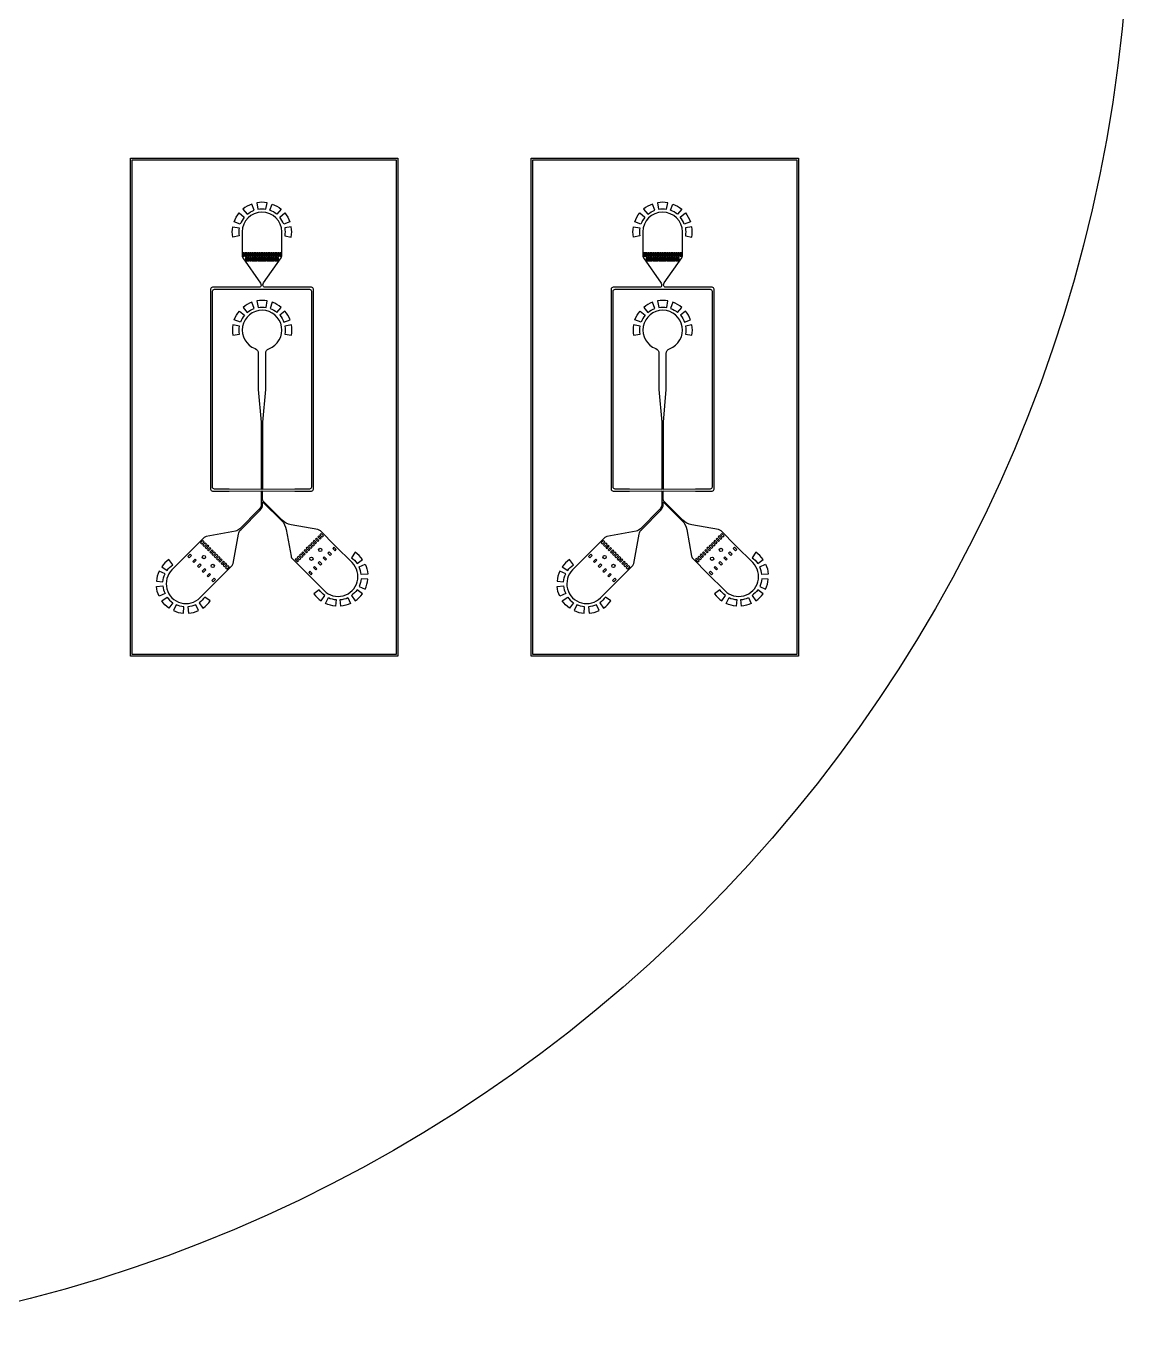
# Model space of a CAD drawing. Header units: millimetres. Extents: x -10 to 78.9, y -27.5 to 61.4.
# Drawn here: x 45.48 to 78.94, y -27.54 to 12.44 of the extents above; entities that cross this region are included whole.
import ezdxf

# ---------------------------------------------------------------- set-up
doc = ezdxf.new("R2010")
doc.units = ezdxf.units.MM
doc.header["$MEASUREMENT"] = 0

msp = doc.modelspace()

# ---------------------------------------------------------------- linework, layer by layer
for p, q in [((52.744, 4.528), (52.714, 4.528)), ((64.894, 4.528), (64.864, 4.528)), ((53.623, -1.596), (53.623, -1.596)), ((65.773, -1.596), (65.773, -1.596)), ((51.123, -1.656), (51.123, -1.656)), ((63.273, -1.656), (63.273, -1.656)), ((54.419, -3.083), (54.348, -3.012)), ((66.569, -3.083), (66.498, -3.012)), ((51.004, -3.471), (51.075, -3.4)), ((51.142, -3.608), (51.213, -3.538)), ((54.075, -3.426), (54.004, -3.356)), ((63.154, -3.471), (63.225, -3.4)), ((63.292, -3.608), (63.363, -3.538)), ((66.225, -3.426), (66.154, -3.356)), ((50.558, -3.824), (50.629, -3.754)), ((50.704, -3.97), (50.775, -3.899)), ((51.211, -3.677), (51.281, -3.607)), ((51.348, -3.815), (51.419, -3.744)), ((62.708, -3.824), (62.779, -3.754)), ((62.854, -3.97), (62.925, -3.899)), ((63.361, -3.677), (63.431, -3.607)), ((63.498, -3.815), (63.569, -3.744)), ((51.141, -4.407), (51.212, -4.336)), ((54.145, -4.156), (54.074, -4.085)), ((63.291, -4.407), (63.362, -4.336)), ((66.295, -4.156), (66.224, -4.085))]:
    msp.add_line(p, q)
for points in [[(56.739, -6.66), (48.639, -6.66), (48.639, 8.44), (56.739, 8.44)], [(68.889, -6.66), (60.789, -6.66), (60.789, 8.44), (68.889, 8.44)], [(56.689, -6.61), (48.689, -6.61), (48.689, 8.39), (56.689, 8.39)], [(68.839, -6.61), (60.839, -6.61), (60.839, 8.39), (68.839, 8.39)], [(52.039, 5.574), (52.039, 5.474), (52.089, 5.474), (52.089, 5.574)], [(52.159, 5.574), (52.109, 5.574), (52.109, 5.474), (52.159, 5.474)], [(52.174, 5.424), (52.124, 5.424), (52.124, 5.324), (52.174, 5.324)], [(52.229, 5.574), (52.179, 5.574), (52.179, 5.474), (52.229, 5.474)], [(52.187, 5.424), (52.187, 5.324), (52.237, 5.324), (52.237, 5.424)], [(52.299, 5.574), (52.249, 5.574), (52.249, 5.474), (52.299, 5.474)], [(52.25, 5.424), (52.25, 5.324), (52.3, 5.324), (52.3, 5.424)], [(52.314, 5.424), (52.314, 5.324), (52.364, 5.324), (52.364, 5.424)], [(52.319, 5.574), (52.319, 5.474), (52.369, 5.474), (52.369, 5.574)], [(52.427, 5.424), (52.377, 5.424), (52.377, 5.324), (52.427, 5.324)], [(52.439, 5.474), (52.439, 5.574), (52.389, 5.574), (52.389, 5.474)], [(52.49, 5.424), (52.44, 5.424), (52.44, 5.324), (52.49, 5.324)], [(52.509, 5.474), (52.509, 5.574), (52.459, 5.574), (52.459, 5.474)], [(52.554, 5.424), (52.504, 5.424), (52.504, 5.324), (52.554, 5.324)], [(52.579, 5.474), (52.579, 5.574), (52.529, 5.574), (52.529, 5.474)], [(52.617, 5.424), (52.567, 5.424), (52.567, 5.324), (52.617, 5.324)], [(52.649, 5.474), (52.649, 5.574), (52.599, 5.574), (52.599, 5.474)], [(52.63, 5.324), (52.68, 5.324), (52.68, 5.424), (52.63, 5.424)], [(52.669, 5.574), (52.669, 5.474), (52.719, 5.474), (52.719, 5.574)], [(52.694, 5.424), (52.694, 5.324), (52.744, 5.324), (52.744, 5.424)], [(52.789, 5.574), (52.739, 5.574), (52.739, 5.474), (52.789, 5.474)], [(52.757, 5.424), (52.757, 5.324), (52.807, 5.324), (52.807, 5.424)], [(52.809, 5.474), (52.859, 5.474), (52.859, 5.574), (52.809, 5.574)], [(52.82, 5.424), (52.82, 5.324), (52.87, 5.324), (52.87, 5.424)], [(52.929, 5.574), (52.879, 5.574), (52.879, 5.474), (52.929, 5.474)], [(52.884, 5.424), (52.884, 5.324), (52.934, 5.324), (52.934, 5.424)], [(52.947, 5.424), (52.947, 5.324), (52.997, 5.324), (52.997, 5.424)], [(52.999, 5.574), (52.949, 5.574), (52.949, 5.474), (52.999, 5.474)], [(53.06, 5.324), (53.06, 5.424), (53.01, 5.424), (53.01, 5.324)], [(53.069, 5.574), (53.019, 5.574), (53.019, 5.474), (53.069, 5.474)], [(53.074, 5.324), (53.124, 5.324), (53.124, 5.424), (53.074, 5.424)], [(53.089, 5.474), (53.139, 5.474), (53.139, 5.574), (53.089, 5.574)], [(53.159, 5.574), (53.159, 5.474), (53.209, 5.474), (53.209, 5.574)], [(64.189, 5.574), (64.189, 5.474), (64.239, 5.474), (64.239, 5.574)], [(64.309, 5.574), (64.259, 5.574), (64.259, 5.474), (64.309, 5.474)], [(64.324, 5.424), (64.274, 5.424), (64.274, 5.324), (64.324, 5.324)], [(64.379, 5.574), (64.329, 5.574), (64.329, 5.474), (64.379, 5.474)], [(64.337, 5.424), (64.337, 5.324), (64.387, 5.324), (64.387, 5.424)], [(64.449, 5.574), (64.399, 5.574), (64.399, 5.474), (64.449, 5.474)], [(64.4, 5.424), (64.4, 5.324), (64.45, 5.324), (64.45, 5.424)], [(64.464, 5.424), (64.464, 5.324), (64.514, 5.324), (64.514, 5.424)], [(64.469, 5.574), (64.469, 5.474), (64.519, 5.474), (64.519, 5.574)], [(64.577, 5.424), (64.527, 5.424), (64.527, 5.324), (64.577, 5.324)], [(64.589, 5.474), (64.589, 5.574), (64.539, 5.574), (64.539, 5.474)], [(64.64, 5.424), (64.59, 5.424), (64.59, 5.324), (64.64, 5.324)], [(64.659, 5.474), (64.659, 5.574), (64.609, 5.574), (64.609, 5.474)], [(64.704, 5.424), (64.654, 5.424), (64.654, 5.324), (64.704, 5.324)], [(64.729, 5.474), (64.729, 5.574), (64.679, 5.574), (64.679, 5.474)], [(64.767, 5.424), (64.717, 5.424), (64.717, 5.324), (64.767, 5.324)], [(64.799, 5.474), (64.799, 5.574), (64.749, 5.574), (64.749, 5.474)], [(64.78, 5.324), (64.83, 5.324), (64.83, 5.424), (64.78, 5.424)], [(64.819, 5.574), (64.819, 5.474), (64.869, 5.474), (64.869, 5.574)], [(64.844, 5.424), (64.844, 5.324), (64.894, 5.324), (64.894, 5.424)], [(64.939, 5.574), (64.889, 5.574), (64.889, 5.474), (64.939, 5.474)], [(64.907, 5.424), (64.907, 5.324), (64.957, 5.324), (64.957, 5.424)], [(64.959, 5.474), (65.009, 5.474), (65.009, 5.574), (64.959, 5.574)], [(64.97, 5.424), (64.97, 5.324), (65.02, 5.324), (65.02, 5.424)], [(65.079, 5.574), (65.029, 5.574), (65.029, 5.474), (65.079, 5.474)], [(65.034, 5.424), (65.034, 5.324), (65.084, 5.324), (65.084, 5.424)], [(65.097, 5.424), (65.097, 5.324), (65.147, 5.324), (65.147, 5.424)], [(65.149, 5.574), (65.099, 5.574), (65.099, 5.474), (65.149, 5.474)], [(65.21, 5.324), (65.21, 5.424), (65.16, 5.424), (65.16, 5.324)], [(65.219, 5.574), (65.169, 5.574), (65.169, 5.474), (65.219, 5.474)], [(65.224, 5.324), (65.274, 5.324), (65.274, 5.424), (65.224, 5.424)], [(65.239, 5.474), (65.289, 5.474), (65.289, 5.574), (65.239, 5.574)], [(65.309, 5.574), (65.309, 5.474), (65.359, 5.474), (65.359, 5.574)], [(50.834, -3.158), (50.763, -3.229), (50.798, -3.265), (50.869, -3.193)], [(54.246, -3.255), (54.281, -3.22), (54.21, -3.149), (54.175, -3.184)], [(54.315, -3.187), (54.35, -3.151), (54.279, -3.08), (54.244, -3.116)], [(54.383, -3.118), (54.419, -3.083), (54.348, -3.012), (54.312, -3.047)], [(54.381, -2.978), (54.452, -3.049), (54.488, -3.014), (54.416, -2.943)], [(62.984, -3.158), (62.913, -3.229), (62.948, -3.265), (63.019, -3.193)], [(66.396, -3.255), (66.431, -3.22), (66.36, -3.149), (66.325, -3.184)], [(66.465, -3.187), (66.5, -3.151), (66.429, -3.08), (66.394, -3.116)], [(66.533, -3.118), (66.569, -3.083), (66.498, -3.012), (66.462, -3.047)], [(66.531, -2.978), (66.602, -3.049), (66.638, -3.014), (66.566, -2.943)], [(50.413, -3.679), (50.484, -3.608), (50.448, -3.572), (50.377, -3.643)], [(50.867, -3.333), (50.938, -3.262), (50.903, -3.227), (50.831, -3.298)], [(50.936, -3.402), (51.007, -3.331), (50.971, -3.296), (50.9, -3.367)], [(50.969, -3.436), (51.004, -3.471), (51.075, -3.4), (51.04, -3.364)], [(51.109, -3.433), (51.038, -3.504), (51.073, -3.54), (51.144, -3.469)], [(51.142, -3.608), (51.213, -3.537), (51.178, -3.502), (51.107, -3.573)], [(51.282, -3.606), (51.246, -3.571), (51.175, -3.642), (51.211, -3.677)], [(53.833, -3.668), (53.868, -3.633), (53.797, -3.562), (53.762, -3.597)], [(53.902, -3.599), (53.937, -3.564), (53.866, -3.493), (53.831, -3.528)], [(54.039, -3.462), (54.075, -3.426), (54.004, -3.355), (53.968, -3.391)], [(54.037, -3.322), (54.108, -3.393), (54.144, -3.358), (54.073, -3.287)], [(54.141, -3.218), (54.106, -3.253), (54.177, -3.324), (54.212, -3.289)], [(54.621, -3.538), (54.693, -3.609), (54.728, -3.573), (54.657, -3.502)], [(54.802, -3.357), (54.767, -3.392), (54.838, -3.463), (54.874, -3.428)], [(62.563, -3.679), (62.634, -3.608), (62.598, -3.572), (62.527, -3.643)], [(63.017, -3.333), (63.088, -3.262), (63.053, -3.227), (62.981, -3.298)], [(63.086, -3.402), (63.157, -3.331), (63.121, -3.296), (63.05, -3.367)], [(63.119, -3.436), (63.154, -3.471), (63.225, -3.4), (63.19, -3.364)], [(63.259, -3.433), (63.188, -3.504), (63.223, -3.54), (63.294, -3.469)], [(63.292, -3.608), (63.363, -3.537), (63.328, -3.502), (63.257, -3.573)], [(63.432, -3.606), (63.396, -3.571), (63.325, -3.642), (63.361, -3.677)], [(65.983, -3.668), (66.018, -3.633), (65.947, -3.562), (65.912, -3.597)], [(66.052, -3.599), (66.087, -3.564), (66.016, -3.493), (65.981, -3.528)], [(66.189, -3.462), (66.225, -3.426), (66.154, -3.355), (66.118, -3.391)], [(66.187, -3.322), (66.258, -3.393), (66.294, -3.358), (66.223, -3.287)], [(66.291, -3.218), (66.256, -3.253), (66.327, -3.324), (66.362, -3.289)], [(66.771, -3.538), (66.843, -3.609), (66.878, -3.573), (66.807, -3.502)], [(66.952, -3.357), (66.917, -3.392), (66.988, -3.463), (67.024, -3.428)], [(50.558, -3.824), (50.629, -3.753), (50.594, -3.718), (50.523, -3.789)], [(50.704, -3.97), (50.775, -3.899), (50.74, -3.864), (50.668, -3.935)], [(51.28, -3.746), (51.351, -3.675), (51.315, -3.64), (51.244, -3.711)], [(51.419, -3.744), (51.384, -3.708), (51.313, -3.779), (51.348, -3.815)], [(51.488, -3.813), (51.453, -3.777), (51.382, -3.848), (51.417, -3.884)], [(51.486, -3.952), (51.557, -3.881), (51.522, -3.846), (51.451, -3.917)], [(51.519, -3.986), (51.555, -4.021), (51.626, -3.95), (51.59, -3.915)], [(53.696, -3.806), (53.731, -3.77), (53.66, -3.699), (53.625, -3.735)], [(53.8, -3.702), (53.729, -3.631), (53.693, -3.666), (53.764, -3.737)], [(54.291, -4.01), (54.22, -3.939), (54.184, -3.975), (54.256, -4.046)], [(54.437, -3.865), (54.365, -3.794), (54.33, -3.829), (54.401, -3.9)], [(54.476, -3.683), (54.547, -3.754), (54.582, -3.719), (54.511, -3.648)], [(62.708, -3.824), (62.779, -3.753), (62.744, -3.718), (62.673, -3.789)], [(62.854, -3.97), (62.925, -3.899), (62.89, -3.864), (62.818, -3.935)], [(63.43, -3.746), (63.501, -3.675), (63.465, -3.64), (63.394, -3.711)], [(63.569, -3.744), (63.534, -3.708), (63.463, -3.779), (63.498, -3.815)], [(63.638, -3.813), (63.603, -3.777), (63.532, -3.848), (63.567, -3.884)], [(63.636, -3.952), (63.707, -3.881), (63.672, -3.846), (63.601, -3.917)], [(63.669, -3.986), (63.705, -4.021), (63.776, -3.95), (63.74, -3.915)], [(65.846, -3.806), (65.881, -3.77), (65.81, -3.699), (65.775, -3.735)], [(65.95, -3.702), (65.879, -3.631), (65.843, -3.666), (65.914, -3.737)], [(66.441, -4.01), (66.37, -3.939), (66.334, -3.975), (66.406, -4.046)], [(66.587, -3.865), (66.515, -3.794), (66.48, -3.829), (66.551, -3.9)], [(66.626, -3.683), (66.697, -3.754), (66.732, -3.719), (66.661, -3.648)], [(50.85, -4.116), (50.921, -4.045), (50.885, -4.009), (50.814, -4.08)], [(50.995, -4.261), (51.066, -4.19), (51.031, -4.155), (50.96, -4.226)], [(51.105, -4.372), (51.141, -4.407), (51.212, -4.336), (51.177, -4.301)], [(54.039, -4.12), (54.11, -4.191), (54.145, -4.156), (54.074, -4.085)], [(63, -4.116), (63.071, -4.045), (63.035, -4.009), (62.964, -4.08)], [(63.145, -4.261), (63.216, -4.19), (63.181, -4.155), (63.11, -4.226)], [(63.255, -4.372), (63.291, -4.407), (63.362, -4.336), (63.327, -4.301)], [(66.189, -4.12), (66.26, -4.191), (66.295, -4.156), (66.224, -4.085)]]:
    msp.add_lwpolyline(points, close=True)
for points in [[(52.024, 6.203), (52.024, 5.483, 0.049332), (52.025, 5.463), (52.027, 5.455, 0.102777), (52.043, 5.418), (52.576, 4.65, -0.152884), (52.594, 4.593), (52.594, 4.584, -0.414214), (52.534, 4.524), (52.507, 4.524), (51.123, 4.524, 0.414235), (51.063, 4.464), (51.063, -1.596, 0.414213), (51.123, -1.656), (51.623, -1.656), (52.603, -1.646), (52.603, -2.042, -0.198912), (52.53, -2.219), (51.95, -2.799, -0.150159), (51.821, -2.867), (50.935, -3.037, 0.150159), (50.857, -3.078), (49.894, -4.042, 1.000433), (50.743, -4.89), (51.706, -3.927, 0.152166), (51.747, -3.848), (51.91, -2.958, -0.152166), (51.98, -2.826), (52.57, -2.236, 0.198912), (52.643, -2.059), (52.643, -1.977), (53.221, -2.555, -0.153689), (53.36, -2.821), (53.504, -3.632, 0.153689), (53.545, -3.712), (53.999, -4.165), (54.508, -4.674, 1.000433), (55.357, -3.826), (54.847, -3.317), (54.394, -2.863, 0.153156), (54.314, -2.821), (53.505, -2.676, -0.153156), (53.239, -2.538), (52.664, -1.962, -0.198912), (52.643, -1.912), (52.643, -1.646), (53.623, -1.656), (54.123, -1.656), (54.124, -1.656, 0.414214), (54.184, -1.596), (54.184, 4.468, 0.414214), (54.124, 4.528), (52.714, 4.528, -0.414214), (52.654, 4.588), (52.654, 4.6, -0.153153), (52.671, 4.657), (53.205, 5.423, 0.09674), (53.22, 5.458), (53.221, 5.462, 0.055589), (53.224, 5.484), (53.224, 6.204, 1), (52.024, 6.203)], [(64.174, 6.203), (64.174, 5.483, 0.049332), (64.175, 5.463), (64.177, 5.455, 0.102777), (64.193, 5.418), (64.726, 4.65, -0.152884), (64.744, 4.593), (64.744, 4.584, -0.414214), (64.684, 4.524), (64.657, 4.524), (63.273, 4.524, 0.414235), (63.213, 4.464), (63.213, -1.596, 0.414213), (63.273, -1.656), (63.773, -1.656), (64.753, -1.646), (64.753, -2.042, -0.198912), (64.68, -2.219), (64.1, -2.799, -0.150159), (63.971, -2.867), (63.085, -3.037, 0.150159), (63.007, -3.078), (62.044, -4.042, 1.000433), (62.893, -4.89), (63.856, -3.927, 0.152166), (63.897, -3.848), (64.06, -2.958, -0.152166), (64.13, -2.826), (64.72, -2.236, 0.198912), (64.793, -2.059), (64.793, -1.977), (65.371, -2.555, -0.153689), (65.51, -2.821), (65.654, -3.632, 0.153689), (65.695, -3.712), (66.149, -4.165), (66.658, -4.674, 1.000433), (67.507, -3.826), (66.997, -3.317), (66.544, -2.863, 0.153156), (66.464, -2.821), (65.655, -2.676, -0.153156), (65.389, -2.538), (64.814, -1.962, -0.198912), (64.793, -1.912), (64.793, -1.646), (65.773, -1.656), (66.273, -1.656), (66.274, -1.656, 0.414214), (66.334, -1.596), (66.334, 4.468, 0.414214), (66.274, 4.528), (64.864, 4.528, -0.414214), (64.804, 4.588), (64.804, 4.6, -0.153153), (64.821, 4.657), (65.355, 5.423, 0.09674), (65.37, 5.458), (65.371, 5.462, 0.055589), (65.374, 5.484), (65.374, 6.204, 1), (64.174, 6.203)], [(53.51, 6.36), (53.313, 6.325, -0.087489), (53.313, 6.082), (53.51, 6.047, 0.087489), (53.51, 6.36)], [(65.66, 6.36), (65.463, 6.325, -0.087489), (65.463, 6.082), (65.66, 6.047, 0.087489), (65.66, 6.36)], [(53.623, -1.596), (52.643, -1.606), (52.643, -1.586), (52.648, -1.586), (52.648, 0.434), (52.735, 1.43), (52.735, 2.522, -0.314833), (52.834, 2.663, 5.541209), (52.414, 2.665, -0.311359), (52.511, 2.525), (52.511, 1.43), (52.598, 0.434), (52.598, -1.586), (52.603, -1.586), (52.603, -1.606), (51.623, -1.596), (51.183, -1.596, -0.414214), (51.123, -1.536), (51.123, 4.404, -0.414159), (51.183, 4.464), (54.063, 4.464, -0.414214), (54.123, 4.404), (54.123, -1.536, -0.414214), (54.063, -1.596), (53.623, -1.596)], [(65.773, -1.596), (64.793, -1.606), (64.793, -1.586), (64.798, -1.586), (64.798, 0.434), (64.885, 1.43), (64.885, 2.522, -0.314833), (64.984, 2.663, 5.541209), (64.564, 2.665, -0.311359), (64.661, 2.525), (64.661, 1.43), (64.748, 0.434), (64.748, -1.586), (64.753, -1.586), (64.753, -1.606), (63.773, -1.596), (63.333, -1.596, -0.414214), (63.273, -1.536), (63.273, 4.404, -0.414159), (63.333, 4.464), (66.213, 4.464, -0.414214), (66.273, 4.404), (66.273, -1.536, -0.414214), (66.213, -1.596), (65.773, -1.596)], [(53.514, 3.382), (53.317, 3.348, -0.087489), (53.317, 3.105), (53.514, 3.07, 0.087489), (53.514, 3.382)], [(65.664, 3.382), (65.467, 3.348, -0.087489), (65.467, 3.105), (65.664, 3.07, 0.087489), (65.664, 3.382)], [(49.581, -3.95), (49.744, -4.065, -0.0875), (49.916, -3.893), (49.802, -3.729, 0.087474), (49.581, -3.95)], [(61.731, -3.95), (61.894, -4.065, -0.0875), (62.066, -3.893), (61.952, -3.729, 0.087474), (61.731, -3.95)], [(54.416, -4.988), (54.531, -4.824, -0.0875), (54.359, -4.652), (54.195, -4.767, 0.087475), (54.416, -4.988)], [(66.566, -4.988), (66.681, -4.824, -0.0875), (66.509, -4.652), (66.345, -4.767, 0.087475), (66.566, -4.988)]]:
    msp.add_lwpolyline(points, format="xyb")
for points in [[(52.045, 6.893), (52.174, 6.74, -0.087489), (52.384, 6.861), (52.316, 7.049, 0.087489)], [(52.502, 6.893, -0.087489), (52.745, 6.893), (52.78, 7.09, 0.087489), (52.467, 7.09)], [(53.202, 6.893), (53.073, 6.74, 0.087489), (52.863, 6.861), (52.931, 7.049, -0.087489)], [(64.195, 6.893), (64.324, 6.74, -0.087489), (64.534, 6.861), (64.466, 7.049, 0.087489)], [(64.652, 6.893, -0.087489), (64.895, 6.893), (64.93, 7.09, 0.087489), (64.617, 7.09)], [(65.352, 6.893), (65.223, 6.74, 0.087489), (65.013, 6.861), (65.081, 7.049, -0.087489)], [(51.778, 6.511, -0.087489), (51.934, 6.782), (52.087, 6.653, 0.087489), (51.966, 6.443)], [(53.469, 6.511), (53.281, 6.443, 0.087489), (53.16, 6.653), (53.313, 6.782, -0.087489)], [(63.928, 6.511, -0.087489), (64.084, 6.782), (64.237, 6.653, 0.087489), (64.116, 6.443)], [(65.619, 6.511), (65.431, 6.443, 0.087489), (65.31, 6.653), (65.463, 6.782, -0.087489)], [(51.737, 6.36), (51.934, 6.325, 0.087489), (51.934, 6.082), (51.737, 6.047, -0.087489)], [(63.887, 6.36), (64.084, 6.325, 0.087489), (64.084, 6.082), (63.887, 6.047, -0.087489)], [(52.049, 3.916), (52.178, 3.762, -0.087489), (52.388, 3.884), (52.32, 4.072, 0.087489)], [(52.471, 4.113), (52.506, 3.916, -0.087489), (52.749, 3.916), (52.784, 4.113, 0.087489)], [(52.936, 4.072), (52.867, 3.884, -0.087489), (53.078, 3.762), (53.206, 3.916, 0.087489)], [(64.199, 3.916), (64.328, 3.762, -0.087489), (64.538, 3.884), (64.47, 4.072, 0.087489)], [(64.621, 4.113), (64.656, 3.916, -0.087489), (64.899, 3.916), (64.934, 4.113, 0.087489)], [(65.086, 4.072), (65.017, 3.884, -0.087489), (65.228, 3.762), (65.356, 3.916, 0.087489)], [(51.938, 3.805), (52.091, 3.676, 0.087489), (51.97, 3.466), (51.782, 3.534, -0.087489)], [(53.317, 3.805), (53.164, 3.676, -0.087489), (53.286, 3.466), (53.473, 3.534, 0.087489)], [(64.088, 3.805), (64.241, 3.676, 0.087489), (64.12, 3.466), (63.932, 3.534, -0.087489)], [(65.467, 3.805), (65.314, 3.676, -0.087489), (65.436, 3.466), (65.623, 3.534, 0.087489)], [(51.741, 3.07), (51.938, 3.105, -0.087489), (51.938, 3.348), (51.741, 3.382, 0.087489)], [(63.891, 3.07), (64.088, 3.105, -0.087489), (64.088, 3.348), (63.891, 3.382, 0.087489)], [(55.449, -3.513), (55.334, -3.677, -0.087432), (55.506, -3.849), (55.67, -3.734, 0.087469)], [(67.599, -3.513), (67.484, -3.677, -0.087432), (67.656, -3.849), (67.82, -3.734, 0.087469)], [(55.829, -4.173), (55.63, -4.19, 0.087619), (55.567, -3.955), (55.748, -3.87, -0.087623)], [(67.979, -4.173), (67.78, -4.19, 0.087619), (67.717, -3.955), (67.898, -3.87, -0.087623)], [(49.421, -4.388), (49.62, -4.405, -0.087498), (49.683, -4.17), (49.502, -4.086, 0.087464)], [(55.829, -4.329), (55.63, -4.312, -0.08749), (55.567, -4.547), (55.748, -4.631, 0.087484)], [(61.571, -4.388), (61.77, -4.405, -0.087498), (61.833, -4.17), (61.652, -4.086, 0.087464)], [(67.979, -4.329), (67.78, -4.312, -0.08749), (67.717, -4.547), (67.898, -4.631, 0.087484)], [(49.502, -4.846, -0.08736), (49.421, -4.545), (49.62, -4.527, 0.087383), (49.683, -4.762)], [(55.67, -4.767), (55.506, -4.652, -0.087529), (55.334, -4.824), (55.449, -4.988, 0.087495)], [(61.652, -4.846, -0.08736), (61.571, -4.545), (61.77, -4.527, 0.087383), (61.833, -4.762)], [(67.82, -4.767), (67.656, -4.652, -0.087529), (67.484, -4.824), (67.599, -4.988, 0.087495)], [(49.802, -5.203, -0.087495), (49.581, -4.982), (49.744, -4.868, 0.087529), (49.916, -5.04)], [(50.257, -5.164, -0.08749), (50.022, -5.101), (49.937, -5.282, 0.087484), (50.239, -5.363)], [(50.614, -5.101, -0.087619), (50.378, -5.164), (50.396, -5.363, 0.087623), (50.698, -5.282)], [(50.891, -4.868, -0.087432), (50.719, -5.04), (50.834, -5.204, 0.087469), (51.055, -4.983)], [(54.854, -5.147, -0.087464), (54.552, -5.066), (54.637, -4.885, 0.087498), (54.872, -4.948)], [(55.312, -5.066, -0.08736), (55.011, -5.147), (54.994, -4.948, 0.087383), (55.228, -4.885)], [(61.952, -5.203, -0.087495), (61.731, -4.982), (61.894, -4.868, 0.087529), (62.066, -5.04)], [(62.407, -5.164, -0.08749), (62.172, -5.101), (62.087, -5.282, 0.087484), (62.389, -5.363)], [(62.764, -5.101, -0.087619), (62.528, -5.164), (62.546, -5.363, 0.087623), (62.848, -5.282)], [(63.041, -4.868, -0.087432), (62.869, -5.04), (62.984, -5.204, 0.087469), (63.205, -4.983)], [(67.004, -5.147, -0.087464), (66.702, -5.066), (66.787, -4.885, 0.087498), (67.022, -4.948)], [(67.462, -5.066, -0.08736), (67.161, -5.147), (67.144, -4.948, 0.087383), (67.378, -4.885)]]:
    msp.add_lwpolyline(points, format="xyb", close=True)
for points in [[(54.006, -3.495), (53.935, -3.424), (53.9, -3.46), (53.971, -3.531), (54.006, -3.495), (53.935, -3.425)], [(66.156, -3.495), (66.085, -3.424), (66.05, -3.46), (66.121, -3.531), (66.156, -3.495), (66.085, -3.425)]]:
    msp.add_lwpolyline(points)
for centre, radius in [((34.486, 16.908), 44.45), ((54.391, -3.438), 0.05), ((66.541, -3.438), 0.05), ((50.862, -3.656), 0.05), ((51.131, -3.925), 0.05), ((54.122, -3.706), 0.05), ((63.012, -3.656), 0.05), ((63.281, -3.925), 0.05), ((66.272, -3.706), 0.05)]:
    msp.add_circle(centre, radius)

doc.saveas('drawing.dxf')
